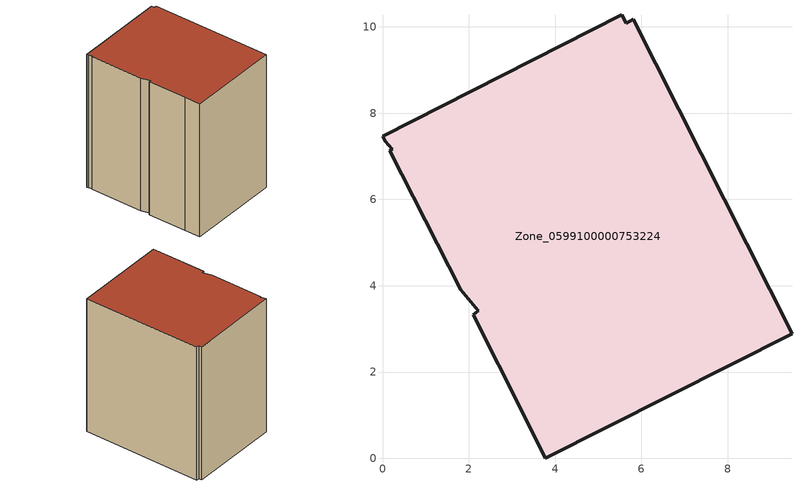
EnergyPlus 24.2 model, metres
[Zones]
Zone_0599100000753224
 floor ground (C_G): 2.1,3.33 2.22,3.42 1.81,3.91 0.17,7.13 0.23,7.16 0.06,7.35 0,7.47 5.55,10.28 5.66,10.09 5.81,10.18 9.49,2.89 3.77,0 3.27,1.01 z2.93
 wall outside (C_F): 3.77,0 9.49,2.89 5.81,10.18 5.66,10.09 5.55,10.28 0,7.47 0.06,7.35 0.23,7.16 0.17,7.13 1.81,3.91 2.22,3.42 2.1,3.33 3.27,1.01 3.77,0 z2.93:12.48
 roof outside (C_R): 2.22,3.42 2.1,3.33 3.27,1.01 3.77,0 9.49,2.89 5.81,10.18 5.66,10.09 5.55,10.28 0,7.47 0.06,7.35 0.23,7.16 0.17,7.13 1.81,3.91 z12.48
[BUILDING]
Pand.0599100000753224: North Axis=0; Terrain=City; Loads Convergence Tolerance Value=0.04; Temperature Convergence Tolerance Value=0.4; Solar Distribution=FullExterior; Maximum Number of Warmup Days=25; Minimum Number of Warmup Days=1
[Site:Location]
Rotterdam.The.Hague.AP_ZH_NLD Design_Conditions: Latitude=51.96; Longitude=4.45; Time Zone=1; Elevation=-4.5
[SITE:GROUNDTEMPERATURE:BUILDINGSURFACE]
18, 18, 18, 18, 18, 18, 18, 18, 18, 18, 18, 18
[MATERIAL] Thermal Absorptance=0.9; Solar Absorptance=0.7; Visible Absorptance=0.7
Name | Roughness | Thickness | Conductivity | Density | Specific Heat
G.TC.2006-2014 | MediumSmooth | 0.15 | 0.06 | 540 | 1210
F.TC.2006-2014 | Rough | 0.3 | 0.12 | 1920 | 840
R.TC.2006-2014 | MediumRough | 0.2 | 0.08 | 1500 | 1000
[CONSTRUCTION]
C_G: G.TC.2006-2014
C_F: F.TC.2006-2014
C_R: R.TC.2006-2014
[ZONE]
Zone_0599100000753224: Type=1; Multiplier=1; Ceiling Height=Autocalculate; Volume=Autocalculate; Floor Area=autocalculate; Part of Total Floor Area=Yes
[ZONEINFILTRATION:DESIGNFLOWRATE]
Infil_Zone_0599100000753224: Zone or ZoneList or Space or SpaceList=Zone_0599100000753224; Schedule=AlwaysOn; Design Flow Rate Calculation Method=Flow/Area; Flow Rate per Floor Area=0.0015; Constant Term Coefficient=1; Temperature Term Coefficient=0; Velocity Term Coefficient=0; Velocity Squared Term Coefficient=0
[HVACTEMPLATE:ZONE:IDEALLOADSAIRSYSTEM]
Zone_0599100000753224: Maximum Heating Supply Air Temperature=50; Minimum Cooling Supply Air Temperature=13; Maximum Heating Supply Air Humidity Ratio=0.0156; Minimum Cooling Supply Air Humidity Ratio=0.0077; Heating Limit=NoLimit; Cooling Limit=NoLimit; Dehumidification Control Type=ConstantSensibleHeatRatio; Cooling Sensible Heat Ratio=0.7; Dehumidification Setpoint=60; Humidification Control Type=None; Humidification Setpoint=30; Outdoor Air Method=None; Outdoor Air Flow Rate per Person=0.00944; Outdoor Air Flow Rate per Zone Floor Area=0; Outdoor Air Flow Rate per Zone=0; Demand Controlled Ventilation Type=None; Outdoor Air Economizer Type=NoEconomizer; Heat Recovery Type=None; Sensible Heat Recovery Effectiveness=0.7; Latent Heat Recovery Effectiveness=0.65
[ZONECONTROL:THERMOSTAT]
ThermostatControl_Zone_0599100000753224: Zone or ZoneList=Zone_0599100000753224; Control Type Schedule=DualSetpointControlType; Control 1=Thermostat_Zone_0599100000753224; Temperature Difference Between Cutout And Setpoint=0
[THERMOSTATSETPOINT:DUALSETPOINT]
Thermostat_Zone_0599100000753224: Heating Setpoint Temperature Schedule=HeatingSetpoint_Zone_0599100000753224; Cooling Setpoint Temperature Schedule=CoolingSetpoint_Zone_0599100000753224
[SCHEDULE:COMPACT]
HeatingSetpoint_Zone_0599100000753224: Through: 12/31, For: AllDays, Until: 24:00, 21
CoolingSetpoint_Zone_0599100000753224: Through: 12/31, For: AllDays, Until: 24:00, 24
DualSetpointControlType: Through: 12/31, For: AllDays, Until: 24:00, 4
AlwaysOn: Through: 12/31, For: AllDays, Until: 24:00, 1
